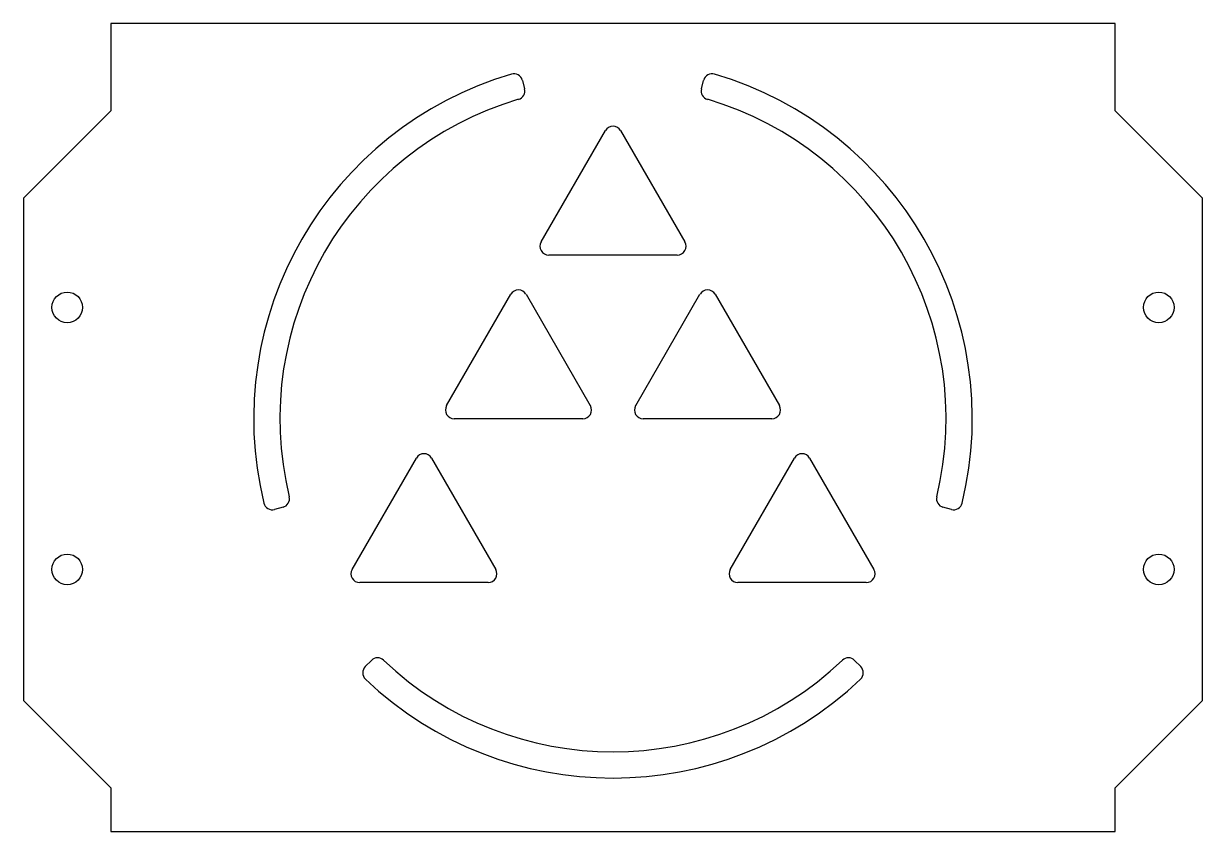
# Model space of a CAD drawing. Header units: millimetres. Extents: x -68 to 67, y -46 to 47.
import ezdxf

# ---------------------------------------------------------------- set-up
doc = ezdxf.new("R2010")
doc.units = ezdxf.units.MM

msp = doc.modelspace()

# ---------------------------------------------------------------- linework, layer by layer
for p, q in [((57.5, 46.78), (-57.5, 46.78)), ((-57.5, 46.78), (-57.5, 36.78)), ((57.5, 36.78), (57.5, 46.78)), ((-10.38, 40.28), (-10.13, 39.32)), ((10.13, 39.32), (10.38, 40.28)), ((-57.5, 36.78), (-67.5, 26.78)), ((67.5, 26.78), (57.5, 36.78)), ((-8.23, 21.78), (-0.87, 34.53)), ((0.87, 34.53), (8.23, 21.78)), ((-67.5, 26.78), (-67.5, -30.72)), ((67.5, -30.72), (67.5, 26.78)), ((7.36, 20.28), (-7.36, 20.28)), ((-19.05, 3.03), (-11.69, 15.78)), ((-9.96, 15.78), (-2.6, 3.03)), ((2.6, 3.03), (9.96, 15.78)), ((11.69, 15.78), (19.05, 3.03)), ((-3.46, 1.53), (-18.19, 1.53)), ((18.19, 1.53), (3.46, 1.53)), ((-29.88, -15.72), (-22.52, -2.97)), ((-20.78, -2.97), (-13.42, -15.72)), ((13.42, -15.72), (20.78, -2.97)), ((22.52, -2.97), (29.88, -15.72)), ((-37.79, -8.6), (-38.76, -8.86)), ((38.76, -8.86), (37.79, -8.6)), ((-14.29, -17.22), (-29.01, -17.22)), ((29.01, -17.22), (14.29, -17.22)), ((-28.37, -26.84), (-27.66, -26.14)), ((27.66, -26.14), (28.37, -26.84)), ((-67.5, -30.72), (-57.5, -40.72)), ((57.5, -40.72), (67.5, -30.72)), ((-57.5, -40.72), (-57.5, -45.72)), ((57.5, -45.72), (57.5, -40.72)), ((-57.5, -45.72), (57.5, -45.72))]:
    msp.add_line(p, q)
for centre in [(-62.5, 14.28), (62.5, 14.28), (-62.5, -15.72), (62.5, -15.72)]:
    msp.add_circle(centre, 1.75)
for centre, radius, start, end in [((0, 1.53), 41.14, -253.5723, -166.4277), ((-11.35, 40.03), 1, 375, 466.4277), ((11.35, 40.03), 1, 433.5723, 525), ((0, 1.53), 41.14, -13.5723, 73.5723), ((-11.09, 39.06), 1, 286.4642, 375), ((11.09, 39.06), 1, 165, 253.5358), ((0, 1.53), 38.14, 106.4642, 193.5358), ((0, 1.53), 38.14, 346.4642, 433.5358), ((0, 34.03), 1, 390, 510), ((-7.36, 21.28), 1, 150, 270), ((7.36, 21.28), 1, 270, 390), ((-10.83, 15.28), 1, 390, 510), ((10.83, 15.28), 1, 390, 510), ((-18.19, 2.53), 1, 150, 270), ((-3.46, 2.53), 1, 270, 390), ((3.46, 2.53), 1, 150, 270), ((18.19, 2.53), 1, 270, 390), ((-21.65, -3.47), 1, 390, 510), ((21.65, -3.47), 1, 390, 510), ((-38.05, -7.63), 1, 285, 373.5358), ((38.05, -7.63), 1, 166.4642, 255), ((-39.02, -7.89), 1, 193.5723, 285), ((39.02, -7.89), 1, 255, 346.4277), ((-29.01, -16.22), 1, 150, 270), ((-14.29, -16.22), 1, 270, 390), ((14.29, -16.22), 1, 150, 270), ((29.01, -16.22), 1, 270, 390), ((-27.66, -27.55), 1, 135, 226.4277), ((-26.96, -26.84), 1, 406.4642, 495), ((0, 1.53), 38.14, 226.4642, 313.5358), ((26.96, -26.84), 1, 405, 493.5358), ((27.66, -27.55), 1, 313.5723, 405), ((0, 1.53), 41.14, -133.5723, -46.4277)]:
    msp.add_arc(centre, radius, start, end)

doc.saveas('drawing.dxf')
